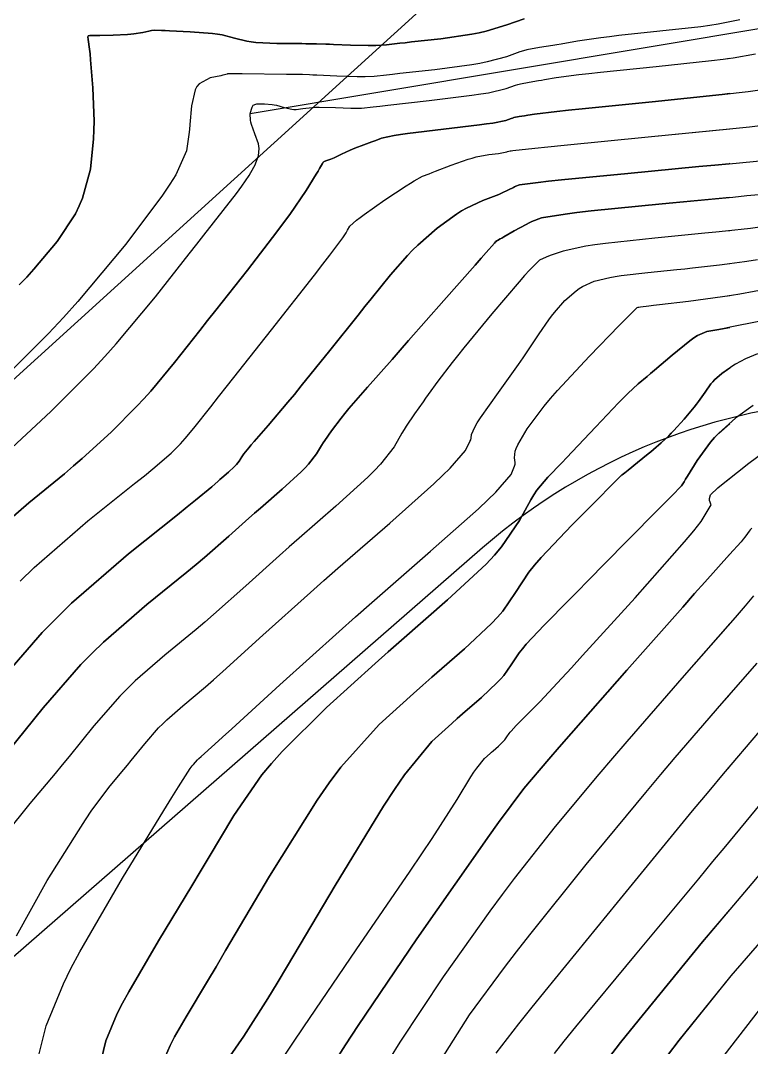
# Model space of a CAD drawing. Header units: metres. Extents: x 837475 to 838479, y 1189012 to 1191015.
# Drawn here: x 837827.8 to 837876.4, y 1189561.2 to 1189629.5 of the extents above; entities that cross this region are included whole.
import ezdxf

# ---------------------------------------------------------------- set-up
doc = ezdxf.new("R2010")
doc.units = ezdxf.units.M
doc.header["$LTSCALE"] = 0.3
for name, color, linetype in [('COTAS 10', 1, 'Continuous'), ('COTAS INT', 252, 'Continuous'), ('VIA1', 50, 'Continuous'), ('VIA2', 121, 'Continuous')]:
    doc.layers.add(name, color=color, linetype=linetype)

msp = doc.modelspace()

# ---------------------------------------------------------------- linework, layer by layer
at = {"layer": 'COTAS 10'}
for points in [[(837827.701, 1189611.924), (837828.2, 1189612.453), (837828.678, 1189612.977), (837830.233, 1189614.821), (837831.434, 1189616.656), (837831.689, 1189617.174), (837831.911, 1189617.697), (837832.431, 1189619.622), (837832.64, 1189621.638), (837832.665, 1189622.219), (837832.676, 1189622.809), (837832.596, 1189625.022), (837832.445, 1189626.898), (837832.411, 1189627.277), (837832.379, 1189627.595), (837832.292, 1189628.233), (837832.268, 1189628.422), (837832.276, 1189628.456), (837832.291, 1189628.483), (837832.398, 1189628.515), (837832.727, 1189628.506), (837832.882, 1189628.507), (837833.064, 1189628.51), (837833.952, 1189628.533), (837834.9, 1189628.58), (837835.121, 1189628.599), (837835.324, 1189628.619), (837835.906, 1189628.713), (837836.311, 1189628.8), (837836.402, 1189628.817), (837836.485, 1189628.83), (837836.707, 1189628.853), (837837.168, 1189628.838), (837837.401, 1189628.829), (837837.68, 1189628.816), (837839.067, 1189628.751), (837840.544, 1189628.637), (837840.879, 1189628.593), (837841.183, 1189628.545), (837842.014, 1189628.326), (837842.825, 1189628.12), (837843.116, 1189628.079), (837843.435, 1189628.045), (837844.828, 1189627.983), (837846.192, 1189627.968), (837846.493, 1189627.964), (837846.761, 1189627.961), (837847.452, 1189627.95), (837848.089, 1189627.932), (837848.324, 1189627.923), (837848.583, 1189627.914), (837849.727, 1189627.867), (837850.887, 1189627.835), (837851.156, 1189627.834), (837851.403, 1189627.838), (837852.105, 1189627.881), (837852.998, 1189627.985), (837853.364, 1189628.027), (837853.781, 1189628.074), (837855.718, 1189628.292), (837857.775, 1189628.588), (837858.269, 1189628.685), (837858.729, 1189628.788), (837860.114, 1189629.213), (837861.261, 1189629.618)], [(837861.261, 1189629.618), (837860.114, 1189629.213), (837858.729, 1189628.788), (837858.269, 1189628.685), (837857.775, 1189628.588), (837855.718, 1189628.292), (837853.781, 1189628.074), (837853.364, 1189628.027), (837852.998, 1189627.985), (837852.105, 1189627.881), (837851.403, 1189627.838), (837851.156, 1189627.834), (837850.887, 1189627.835), (837849.727, 1189627.867), (837848.583, 1189627.914), (837848.324, 1189627.923), (837848.089, 1189627.932), (837847.452, 1189627.95), (837846.761, 1189627.961), (837846.493, 1189627.964), (837846.192, 1189627.968), (837844.828, 1189627.983), (837843.435, 1189628.045), (837843.116, 1189628.079), (837842.825, 1189628.12), (837842.014, 1189628.326), (837841.183, 1189628.545), (837840.879, 1189628.593), (837840.544, 1189628.637), (837839.067, 1189628.751), (837837.68, 1189628.816), (837837.401, 1189628.829), (837837.168, 1189628.838), (837836.707, 1189628.853), (837836.485, 1189628.83), (837836.402, 1189628.817), (837836.311, 1189628.8), (837835.906, 1189628.713), (837835.324, 1189628.619), (837835.121, 1189628.599), (837834.9, 1189628.58), (837833.952, 1189628.533), (837833.064, 1189628.51), (837832.882, 1189628.507), (837832.727, 1189628.506), (837832.398, 1189628.515), (837832.291, 1189628.483), (837832.276, 1189628.456), (837832.268, 1189628.422), (837832.292, 1189628.233), (837832.379, 1189627.595), (837832.411, 1189627.277), (837832.445, 1189626.898), (837832.596, 1189625.022), (837832.676, 1189622.809), (837832.665, 1189622.219), (837832.64, 1189621.638), (837832.431, 1189619.622), (837831.911, 1189617.697), (837831.689, 1189617.174), (837831.434, 1189616.656), (837830.233, 1189614.821), (837828.678, 1189612.977), (837828.2, 1189612.453), (837827.701, 1189611.924)], [(837825.93, 1189585.033), (837829.223, 1189588.816), (837830.191, 1189589.806), (837831.183, 1189590.773), (837834.967, 1189594.06), (837838.215, 1189596.647), (837838.869, 1189597.172), (837839.417, 1189597.614), (837840.509, 1189598.518), (837840.92, 1189598.889), (837841.038, 1189598.994), (837841.158, 1189599.1), (837841.608, 1189599.491), (837841.998, 1189599.845), (837842.08, 1189599.927), (837842.152, 1189600.002), (837842.317, 1189600.216), (837842.421, 1189600.392), (837842.453, 1189600.444), (837842.487, 1189600.496), (837842.621, 1189600.694), (837842.959, 1189601.11), (837843.12, 1189601.3), (837843.311, 1189601.522), (837844.249, 1189602.594), (837845.564, 1189604.136), (837845.993, 1189604.655), (837846.451, 1189605.213), (837848.341, 1189607.559), (837850.222, 1189609.917), (837850.674, 1189610.483), (837851.097, 1189611.01), (837852.375, 1189612.599), (837853.513, 1189613.889), (837853.846, 1189614.228), (837854.187, 1189614.559), (837855.488, 1189615.691), (837856.775, 1189616.632), (837857.108, 1189616.842), (837857.43, 1189617.031), (837858.511, 1189617.535), (837859.392, 1189617.864), (837859.589, 1189617.943), (837859.765, 1189618.017), (837860.232, 1189618.243), (837860.544, 1189618.411), (837860.623, 1189618.45), (837860.698, 1189618.485), (837860.943, 1189618.581), (837862.184, 1189618.742), (837862.888, 1189618.817), (837863.749, 1189618.905), (837868.157, 1189619.337), (837872.877, 1189619.79), (837873.933, 1189619.892), (837874.881, 1189619.983), (837877.401, 1189620.229)], [(837874.92346, 1189619.98714), (837874.881, 1189619.983), (837873.933, 1189619.892), (837872.877, 1189619.79), (837868.157, 1189619.337), (837863.749, 1189618.905), (837862.888, 1189618.817), (837862.184, 1189618.742), (837860.943, 1189618.581), (837860.698, 1189618.485), (837860.623, 1189618.45), (837860.544, 1189618.411), (837860.232, 1189618.243), (837859.765, 1189618.017), (837859.589, 1189617.943), (837859.392, 1189617.864), (837858.511, 1189617.535), (837857.43, 1189617.031), (837857.108, 1189616.842), (837856.775, 1189616.632), (837855.488, 1189615.691), (837854.187, 1189614.559), (837853.846, 1189614.228), (837853.513, 1189613.889), (837852.375, 1189612.599), (837851.097, 1189611.01), (837850.674, 1189610.483), (837850.222, 1189609.917), (837848.341, 1189607.559), (837846.451, 1189605.213), (837845.993, 1189604.655), (837845.564, 1189604.136), (837844.249, 1189602.594), (837843.311, 1189601.522), (837843.12, 1189601.3), (837842.959, 1189601.11), (837842.621, 1189600.694), (837842.487, 1189600.496), (837842.453, 1189600.444), (837842.421, 1189600.392), (837842.317, 1189600.216), (837842.152, 1189600.002), (837842.08, 1189599.927), (837841.998, 1189599.845), (837841.608, 1189599.491), (837841.158, 1189599.1), (837841.038, 1189598.994), (837840.92, 1189598.889), (837840.509, 1189598.518), (837839.417, 1189597.614), (837838.869, 1189597.172), (837838.215, 1189596.647), (837834.967, 1189594.06), (837831.183, 1189590.773), (837830.191, 1189589.806), (837829.223, 1189588.816), (837825.93, 1189585.033)], [(837876.857, 1189609.507), (837874.948, 1189609.112), (837874.546, 1189609.032), (837874.198, 1189608.965), (837873.398, 1189608.829), (837872.774, 1189608.557), (837872.538, 1189608.404), (837872.275, 1189608.219), (837871.094, 1189607.269), (837869.919, 1189606.263), (837869.66, 1189606.042), (837869.428, 1189605.846), (837868.83, 1189605.346), (837868.148, 1189604.704), (837867.865, 1189604.419), (837867.54, 1189604.086), (837866.025, 1189602.495), (837864.45, 1189600.83), (837864.089, 1189600.451), (837863.759, 1189600.106), (837862.835, 1189599.158), (837862.113, 1189598.278), (837861.911, 1189597.977), (837861.707, 1189597.651), (837860.962, 1189596.268), (837859.767, 1189594.518), (837859.281, 1189593.961), (837858.727, 1189593.372), (837856.162, 1189590.986), (837853.099, 1189588.313), (837852.231, 1189587.544), (837851.355, 1189586.763), (837848.117, 1189583.838), (837845.167, 1189580.91), (837844.473, 1189580.126), (837843.831, 1189579.355), (837841.955, 1189576.667), (837840.258, 1189573.802), (837839.73, 1189572.919), (837839.176, 1189571.997), (837836.964, 1189568.342), (837834.98, 1189564.941), (837834.57, 1189564.179), (837834.22, 1189563.496), (837833.461, 1189561.675), (837833.138, 1189560.395)], [(837833.138, 1189560.395), (837833.461, 1189561.675), (837834.22, 1189563.496), (837834.57, 1189564.179), (837834.98, 1189564.941), (837836.964, 1189568.342), (837839.176, 1189571.997), (837839.73, 1189572.919), (837840.258, 1189573.802), (837841.955, 1189576.667), (837843.831, 1189579.355), (837844.473, 1189580.126), (837845.167, 1189580.91), (837848.117, 1189583.838), (837851.355, 1189586.763), (837852.231, 1189587.544), (837853.099, 1189588.313), (837856.162, 1189590.986), (837858.727, 1189593.372), (837859.281, 1189593.961), (837859.767, 1189594.518), (837860.962, 1189596.268), (837861.707, 1189597.651), (837861.911, 1189597.977), (837862.113, 1189598.278), (837862.835, 1189599.158), (837863.759, 1189600.106), (837864.089, 1189600.451), (837864.45, 1189600.83), (837866.025, 1189602.495), (837867.54, 1189604.086), (837867.865, 1189604.419), (837868.148, 1189604.704), (837868.83, 1189605.346), (837869.428, 1189605.846), (837869.66, 1189606.042), (837869.919, 1189606.263), (837871.094, 1189607.269), (837872.275, 1189608.219), (837872.538, 1189608.404), (837872.774, 1189608.557), (837873.398, 1189608.829), (837874.198, 1189608.965), (837874.546, 1189609.032), (837874.92346, 1189609.10712)], [(837876.496, 1189591.263), (837875.944, 1189590.602), (837875.277, 1189589.818), (837871.905, 1189585.957), (837868.079, 1189581.582), (837867.126, 1189580.473), (837866.218, 1189579.409), (837863.32, 1189575.937), (837860.597, 1189572.467), (837859.8, 1189571.405), (837858.985, 1189570.299), (837855.882, 1189565.937), (837852.991, 1189561.593), (837852.309, 1189560.499)], [(837874.92346, 1189589.41319), (837871.905, 1189585.957), (837868.079, 1189581.582), (837867.126, 1189580.473), (837866.218, 1189579.409), (837863.32, 1189575.937), (837860.597, 1189572.467), (837859.8, 1189571.405), (837858.985, 1189570.299), (837855.882, 1189565.937), (837852.991, 1189561.593), (837852.309, 1189560.499)], [(837878.796, 1189570.369), (837875, 1189566), (837871.573, 1189561.732), (837870.797, 1189560.703)], [(837870.797, 1189560.703), (837871.573, 1189561.732), (837874.92346, 1189565.90467)]]:
    msp.add_lwpolyline(points, dxfattribs=at)
at = {"layer": 'COTAS INT'}
for points in [[(837875.596, 1189629.553), (837874.147, 1189629.256), (837873.603, 1189629.173), (837872.996, 1189629.09), (837870.285, 1189628.784), (837867.55, 1189628.496), (837866.928, 1189628.423), (837866.364, 1189628.353), (837864.813, 1189628.127), (837863.714, 1189627.938), (837863.434, 1189627.891), (837863.164, 1189627.847), (837862.279, 1189627.71), (837861.447, 1189627.543), (837861.211, 1189627.48), (837860.972, 1189627.41), (837860.088, 1189627.097), (837858.81, 1189626.746), (837858.323, 1189626.652), (837857.778, 1189626.559), (837855.328, 1189626.234), (837852.988, 1189625.971), (837852.512, 1189625.918), (837852.111, 1189625.872), (837851.282, 1189625.777), (837850.695, 1189625.757), (837850.446, 1189625.759), (837850.159, 1189625.764), (837848.811, 1189625.811), (837847.492, 1189625.867), (837847.223, 1189625.878), (837846.995, 1189625.887), (837846.523, 1189625.904), (837846.011, 1189625.91), (837845.758, 1189625.913), (837845.457, 1189625.917), (837842.514, 1189625.948), (837842.233, 1189625.951), (837842.003, 1189625.954), (837841.614, 1189625.959), (837841.573, 1189625.956), (837841.563, 1189625.954), (837841.554, 1189625.951), (837841.53, 1189625.935), (837841.342, 1189625.886), (837841.23, 1189625.861), (837841.093, 1189625.832), (837840.381, 1189625.689), (837839.655, 1189625.298), (837839.509, 1189625.112), (837839.387, 1189624.893), (837839.144, 1189623.822), (837839.042, 1189622.58), (837839.008, 1189622.253), (837838.973, 1189621.933), (837838.826, 1189620.838), (837838.109, 1189619.25), (837837.714, 1189618.618), (837837.234, 1189617.904), (837834.792, 1189614.633), (837831.592, 1189610.818), (837830.633, 1189609.761), (837829.644, 1189608.703), (837825.81, 1189604.882)], [(837874.92346, 1189629.41515), (837874.147, 1189629.256), (837873.603, 1189629.173), (837872.996, 1189629.09), (837870.285, 1189628.784), (837867.55, 1189628.496), (837866.928, 1189628.423), (837866.364, 1189628.353), (837864.813, 1189628.127), (837863.714, 1189627.938), (837863.434, 1189627.891), (837863.164, 1189627.847), (837862.279, 1189627.71), (837861.447, 1189627.543), (837861.211, 1189627.48), (837860.972, 1189627.41), (837860.088, 1189627.097), (837858.81, 1189626.746), (837858.323, 1189626.652), (837857.778, 1189626.559), (837855.328, 1189626.234), (837852.988, 1189625.971), (837852.512, 1189625.918), (837852.111, 1189625.872), (837851.282, 1189625.777), (837850.695, 1189625.757), (837850.446, 1189625.759), (837850.159, 1189625.764), (837848.811, 1189625.811), (837847.492, 1189625.867), (837847.223, 1189625.878), (837846.995, 1189625.887), (837846.523, 1189625.904), (837846.011, 1189625.91), (837845.758, 1189625.913), (837845.457, 1189625.917), (837842.514, 1189625.948), (837842.233, 1189625.951), (837842.003, 1189625.954), (837841.614, 1189625.959), (837841.573, 1189625.956), (837841.563, 1189625.954), (837841.554, 1189625.951), (837841.53, 1189625.935), (837841.342, 1189625.886), (837841.23, 1189625.861), (837841.093, 1189625.832), (837840.381, 1189625.689), (837839.655, 1189625.298), (837839.509, 1189625.112), (837839.387, 1189624.893), (837839.144, 1189623.822), (837839.042, 1189622.58), (837839.008, 1189622.253), (837838.973, 1189621.933), (837838.826, 1189620.838), (837838.109, 1189619.25), (837837.714, 1189618.618), (837837.234, 1189617.904), (837834.792, 1189614.633), (837831.592, 1189610.818), (837830.633, 1189609.761), (837829.644, 1189608.703), (837825.81, 1189604.882)], [(837827.214, 1189601.091), (837829.807, 1189603.507), (837832.637, 1189606.348), (837833.396, 1189607.169), (837834.144, 1189608.004), (837836.755, 1189611.142), (837838.993, 1189613.987), (837839.505, 1189614.638), (837839.971, 1189615.229), (837841.265, 1189616.871), (837842.132, 1189617.993), (837842.328, 1189618.257), (837842.506, 1189618.501), (837842.989, 1189619.211), (837843.303, 1189619.762), (837843.374, 1189619.905), (837843.438, 1189620.044), (837843.609, 1189620.511), (837843.649, 1189621.002), (837843.629, 1189621.155), (837843.597, 1189621.316), (837843.369, 1189621.962), (837843.131, 1189622.592), (837843.092, 1189622.743), (837843.065, 1189622.884), (837843.061, 1189623.309), (837843.135, 1189623.615), (837843.156, 1189623.681), (837843.178, 1189623.739), (837843.26, 1189623.881), (837843.426, 1189623.948), (837843.5, 1189623.959), (837843.587, 1189623.967), (837844.005, 1189623.969), (837844.509, 1189623.92), (837844.65, 1189623.896), (837844.793, 1189623.867), (837845.315, 1189623.726), (837845.827, 1189623.609), (837845.963, 1189623.597), (837846.097, 1189623.593), (837846.561, 1189623.648), (837847.164, 1189623.726), (837847.386, 1189623.737), (837847.631, 1189623.742), (837848.714, 1189623.721), (837849.734, 1189623.681), (837849.94, 1189623.675), (837850.112, 1189623.671), (837850.458, 1189623.673), (837851.224, 1189623.76), (837851.661, 1189623.809), (837852.195, 1189623.869), (837854.939, 1189624.176), (837857.781, 1189624.53), (837858.377, 1189624.62), (837858.891, 1189624.705), (837860.062, 1189624.982), (837860.682, 1189625.201), (837860.85, 1189625.25), (837861.016, 1189625.294), (837861.6, 1189625.412), (837862.221, 1189625.508), (837862.41, 1189625.539), (837862.607, 1189625.572), (837863.379, 1189625.705), (837864.897, 1189625.906), (837865.564, 1189625.982), (837866.339, 1189626.066), (837870.027, 1189626.444), (837873.709, 1189626.837), (837874.481, 1189626.931), (837875.144, 1189627.019), (837876.642, 1189627.284)], [(837827.214, 1189601.091), (837829.807, 1189603.507), (837832.637, 1189606.348), (837833.396, 1189607.169), (837834.144, 1189608.004), (837836.755, 1189611.142), (837838.993, 1189613.987), (837839.505, 1189614.638), (837839.971, 1189615.229), (837841.265, 1189616.871), (837842.132, 1189617.993), (837842.328, 1189618.257), (837842.506, 1189618.501), (837842.989, 1189619.211), (837843.303, 1189619.762), (837843.374, 1189619.905), (837843.438, 1189620.044), (837843.609, 1189620.511), (837843.649, 1189621.002), (837843.629, 1189621.155), (837843.597, 1189621.316), (837843.369, 1189621.962), (837843.131, 1189622.592), (837843.092, 1189622.743), (837843.065, 1189622.884), (837843.061, 1189623.309), (837843.135, 1189623.615), (837843.156, 1189623.681), (837843.178, 1189623.739), (837843.26, 1189623.881), (837843.426, 1189623.948), (837843.5, 1189623.959), (837843.587, 1189623.967), (837844.005, 1189623.969), (837844.509, 1189623.92), (837844.65, 1189623.896), (837844.793, 1189623.867), (837845.315, 1189623.726), (837845.827, 1189623.609), (837845.963, 1189623.597), (837846.097, 1189623.593), (837846.561, 1189623.648), (837847.164, 1189623.726), (837847.386, 1189623.737), (837847.631, 1189623.742), (837848.714, 1189623.721), (837849.734, 1189623.681), (837849.94, 1189623.675), (837850.112, 1189623.671), (837850.458, 1189623.673), (837851.224, 1189623.76), (837851.661, 1189623.809), (837852.195, 1189623.869), (837854.939, 1189624.176), (837857.781, 1189624.53), (837858.377, 1189624.62), (837858.891, 1189624.705), (837860.062, 1189624.982), (837860.682, 1189625.201), (837860.85, 1189625.25), (837861.016, 1189625.294), (837861.6, 1189625.412), (837862.221, 1189625.508), (837862.41, 1189625.539), (837862.607, 1189625.572), (837863.379, 1189625.705), (837864.897, 1189625.906), (837865.564, 1189625.982), (837866.339, 1189626.066), (837870.027, 1189626.444), (837873.709, 1189626.837), (837874.481, 1189626.931), (837874.92346, 1189626.98973)], [(837825.912, 1189595.342), (837828.332, 1189597.444), (837830.706, 1189599.381), (837831.311, 1189599.894), (837831.893, 1189600.397), (837833.804, 1189602.132), (837835.524, 1189603.859), (837835.986, 1189604.358), (837836.44, 1189604.865), (837838.028, 1189606.772), (837839.709, 1189608.909), (837840.223, 1189609.562), (837840.758, 1189610.24), (837842.866, 1189612.911), (837844.83, 1189615.453), (837845.275, 1189616.051), (837845.678, 1189616.603), (837846.773, 1189618.212), (837847.434, 1189619.284), (837847.562, 1189619.496), (837847.667, 1189619.672), (837847.848, 1189620.003), (837847.909, 1189620.088), (837847.938, 1189620.109), (837847.972, 1189620.129), (837848.139, 1189620.191), (837848.413, 1189620.289), (837848.515, 1189620.332), (837848.627, 1189620.382), (837849.126, 1189620.619), (837849.699, 1189620.887), (837849.858, 1189620.956), (837850.018, 1189621.023), (837850.599, 1189621.247), (837851.136, 1189621.442), (837851.268, 1189621.491), (837851.393, 1189621.537), (837851.785, 1189621.687), (837852.626, 1189621.858), (837853.034, 1189621.918), (837853.518, 1189621.984), (837855.899, 1189622.27), (837858.283, 1189622.557), (837858.769, 1189622.625), (837859.18, 1189622.687), (837860.035, 1189622.866), (837860.392, 1189622.993), (837860.489, 1189623.021), (837860.584, 1189623.046), (837860.921, 1189623.114), (837861.278, 1189623.169), (837861.387, 1189623.187), (837861.5, 1189623.206), (837861.944, 1189623.282), (837863.431, 1189623.459), (837864.201, 1189623.541), (837865.127, 1189623.637), (837869.768, 1189624.103), (837874.423, 1189624.584), (837875.359, 1189624.688), (837876.141, 1189624.781), (837877.688, 1189625.015)], [(837874.92346, 1189624.63961), (837874.423, 1189624.584), (837869.768, 1189624.103), (837865.127, 1189623.637), (837864.201, 1189623.541), (837863.431, 1189623.459), (837861.944, 1189623.282), (837861.5, 1189623.206), (837861.387, 1189623.187), (837861.278, 1189623.169), (837860.921, 1189623.114), (837860.584, 1189623.046), (837860.489, 1189623.021), (837860.392, 1189622.993), (837860.035, 1189622.866), (837859.18, 1189622.687), (837858.769, 1189622.625), (837858.283, 1189622.557), (837855.899, 1189622.27), (837853.518, 1189621.984), (837853.034, 1189621.918), (837852.626, 1189621.858), (837851.785, 1189621.687), (837851.393, 1189621.537), (837851.268, 1189621.491), (837851.136, 1189621.442), (837850.599, 1189621.247), (837850.018, 1189621.023), (837849.858, 1189620.956), (837849.699, 1189620.887), (837849.126, 1189620.619), (837848.627, 1189620.382), (837848.515, 1189620.332), (837848.413, 1189620.289), (837848.139, 1189620.191), (837847.972, 1189620.129), (837847.938, 1189620.109), (837847.909, 1189620.088), (837847.848, 1189620.003), (837847.667, 1189619.672), (837847.562, 1189619.496), (837847.434, 1189619.284), (837846.773, 1189618.212), (837845.678, 1189616.603), (837845.275, 1189616.051), (837844.83, 1189615.453), (837842.866, 1189612.911), (837840.758, 1189610.24), (837840.223, 1189609.562), (837839.709, 1189608.909), (837838.028, 1189606.772), (837836.44, 1189604.865), (837835.986, 1189604.358), (837835.524, 1189603.859), (837833.804, 1189602.132), (837831.893, 1189600.397), (837831.311, 1189599.894), (837830.706, 1189599.381), (837828.332, 1189597.444), (837825.912, 1189595.342)], [(837827.767, 1189592.236), (837828.701, 1189593.145), (837832.263, 1189596.239), (837835.371, 1189598.724), (837836.017, 1189599.249), (837836.572, 1189599.703), (837837.802, 1189600.756), (837838.412, 1189601.369), (837838.576, 1189601.546), (837838.737, 1189601.726), (837839.3, 1189602.403), (837840.426, 1189603.831), (837840.942, 1189604.485), (837841.546, 1189605.251), (837844.467, 1189608.951), (837847.323, 1189612.583), (837847.888, 1189613.307), (837848.353, 1189613.909), (837849.217, 1189615.063), (837849.423, 1189615.396), (837849.475, 1189615.481), (837849.524, 1189615.561), (837849.682, 1189615.824), (837850.125, 1189616.238), (837850.354, 1189616.415), (837850.629, 1189616.618), (837852.008, 1189617.576), (837853.412, 1189618.507), (837853.703, 1189618.693), (837853.953, 1189618.848), (837854.501, 1189619.149), (837854.959, 1189619.321), (837855.152, 1189619.394), (837855.372, 1189619.479), (837856.406, 1189619.88), (837857.535, 1189620.279), (837857.815, 1189620.362), (837858.081, 1189620.434), (837858.925, 1189620.595), (837859.55, 1189620.67), (837859.677, 1189620.688), (837859.785, 1189620.704), (837860.009, 1189620.751), (837860.103, 1189620.784), (837860.153, 1189620.798), (837860.241, 1189620.816), (837860.335, 1189620.83), (837860.363, 1189620.835), (837860.393, 1189620.84), (837860.509, 1189620.86), (837861.965, 1189621.012), (837862.838, 1189621.1), (837863.916, 1189621.207), (837869.509, 1189621.763), (837875.137, 1189622.33), (837876.237, 1189622.446), (837877.137, 1189622.544)], [(837827.767, 1189592.236), (837828.701, 1189593.145), (837832.263, 1189596.239), (837835.371, 1189598.724), (837836.017, 1189599.249), (837836.572, 1189599.703), (837837.802, 1189600.756), (837838.412, 1189601.369), (837838.576, 1189601.546), (837838.737, 1189601.726), (837839.3, 1189602.403), (837840.426, 1189603.831), (837840.942, 1189604.485), (837841.546, 1189605.251), (837844.467, 1189608.951), (837847.323, 1189612.583), (837847.888, 1189613.307), (837848.353, 1189613.909), (837849.217, 1189615.063), (837849.423, 1189615.396), (837849.475, 1189615.481), (837849.524, 1189615.561), (837849.682, 1189615.824), (837850.125, 1189616.238), (837850.354, 1189616.415), (837850.629, 1189616.618), (837852.008, 1189617.576), (837853.412, 1189618.507), (837853.703, 1189618.693), (837853.953, 1189618.848), (837854.501, 1189619.149), (837854.959, 1189619.321), (837855.152, 1189619.394), (837855.372, 1189619.479), (837856.406, 1189619.88), (837857.535, 1189620.279), (837857.815, 1189620.362), (837858.081, 1189620.434), (837858.925, 1189620.595), (837859.55, 1189620.67), (837859.677, 1189620.688), (837859.785, 1189620.704), (837860.009, 1189620.751), (837860.103, 1189620.784), (837860.153, 1189620.798), (837860.241, 1189620.816), (837860.335, 1189620.83), (837860.363, 1189620.835), (837860.393, 1189620.84), (837860.509, 1189620.86), (837861.965, 1189621.012), (837862.838, 1189621.1), (837863.916, 1189621.207), (837869.509, 1189621.763), (837874.92346, 1189622.30849)], [(837826.895, 1189580.85), (837829.3, 1189583.828), (837831.805, 1189586.704), (837832.541, 1189587.458), (837833.295, 1189588.193), (837836.172, 1189590.692), (837838.834, 1189592.835), (837839.453, 1189593.344), (837840.02, 1189593.818), (837841.639, 1189595.226), (837842.963, 1189596.419), (837843.344, 1189596.757), (837843.731, 1189597.099), (837845.18, 1189598.361), (837846.437, 1189599.5), (837846.703, 1189599.764), (837846.933, 1189600.006), (837847.467, 1189600.697), (837847.8, 1189601.265), (837847.904, 1189601.43), (837848.013, 1189601.598), (837848.446, 1189602.236), (837849.096, 1189603.081), (837849.341, 1189603.38), (837849.615, 1189603.707), (837850.84, 1189605.123), (837852.478, 1189606.98), (837853.012, 1189607.585), (837853.581, 1189608.23), (837855.927, 1189610.886), (837858.01, 1189613.245), (837858.414, 1189613.702), (837858.742, 1189614.074), (837859.301, 1189614.712), (837859.361, 1189614.784), (837859.374, 1189614.8), (837859.421, 1189614.847), (837859.447, 1189614.865), (837859.459, 1189614.873), (837859.481, 1189614.883), (837859.663, 1189614.985), (837859.771, 1189615.046), (837859.904, 1189615.122), (837860.592, 1189615.518), (837861.387, 1189615.949), (837861.588, 1189616.047), (837861.78, 1189616.136), (837862.404, 1189616.382), (837863.981, 1189616.638), (837864.774, 1189616.734), (837865.722, 1189616.841), (837870.433, 1189617.318), (837875.131, 1189617.769), (837876.07, 1189617.861), (837876.852, 1189617.937)], [(837874.92346, 1189617.74908), (837870.433, 1189617.318), (837865.722, 1189616.841), (837864.774, 1189616.734), (837863.981, 1189616.638), (837862.404, 1189616.382), (837861.78, 1189616.136), (837861.588, 1189616.047), (837861.387, 1189615.949), (837860.592, 1189615.518), (837859.904, 1189615.122), (837859.771, 1189615.046), (837859.663, 1189614.985), (837859.481, 1189614.883), (837859.459, 1189614.873), (837859.447, 1189614.865), (837859.421, 1189614.847), (837859.374, 1189614.8), (837859.361, 1189614.784), (837859.301, 1189614.712), (837858.742, 1189614.074), (837858.414, 1189613.702), (837858.01, 1189613.245), (837855.927, 1189610.886), (837853.581, 1189608.23), (837853.012, 1189607.585), (837852.478, 1189606.98), (837850.84, 1189605.123), (837849.615, 1189603.707), (837849.341, 1189603.38), (837849.096, 1189603.081), (837848.446, 1189602.236), (837848.013, 1189601.598), (837847.904, 1189601.43), (837847.8, 1189601.265), (837847.467, 1189600.697), (837846.933, 1189600.006), (837846.703, 1189599.764), (837846.437, 1189599.5), (837845.18, 1189598.361), (837843.731, 1189597.099), (837843.344, 1189596.757), (837842.963, 1189596.419), (837841.639, 1189595.226), (837840.02, 1189593.818), (837839.453, 1189593.344), (837838.834, 1189592.835), (837836.172, 1189590.692), (837833.295, 1189588.193), (837832.541, 1189587.458), (837831.805, 1189586.704), (837829.3, 1189583.828), (837826.895, 1189580.85)], [(837877.379, 1189615.822), (837876.309, 1189615.678), (837874.651, 1189615.497), (837874.002, 1189615.431), (837873.272, 1189615.358), (837869.953, 1189615.035), (837866.674, 1189614.68), (837865.97, 1189614.586), (837865.354, 1189614.495), (837863.865, 1189614.182), (837863.068, 1189613.905), (837862.888, 1189613.836), (837862.726, 1189613.771), (837862.29, 1189613.564), (837861.609, 1189612.906), (837861.293, 1189612.557), (837860.922, 1189612.135), (837859.121, 1189610.007), (837857.253, 1189607.736), (837856.84, 1189607.225), (837856.472, 1189606.764), (837855.52, 1189605.522), (837854.882, 1189604.635), (837854.713, 1189604.399), (837854.547, 1189604.166), (837853.973, 1189603.356), (837853.428, 1189602.544), (837853.281, 1189602.31), (837853.134, 1189602.072), (837852.616, 1189601.177), (837851.714, 1189600.011), (837851.325, 1189599.602), (837850.876, 1189599.155), (837848.753, 1189597.23), (837846.305, 1189595.098), (837845.651, 1189594.521), (837845.007, 1189593.949), (837842.77, 1189591.933), (837840.623, 1189590.022), (837840.037, 1189589.517), (837839.454, 1189589.023), (837837.378, 1189587.325), (837835.407, 1189585.612), (837834.89, 1189585.109), (837834.386, 1189584.593), (837832.67, 1189582.622), (837831.023, 1189580.582), (837830.561, 1189580.022), (837830.098, 1189579.464), (837828.406, 1189577.467), (837826.778, 1189575.451)], [(837874.92346, 1189615.52674), (837874.651, 1189615.497), (837874.002, 1189615.431), (837873.272, 1189615.358), (837869.953, 1189615.035), (837866.674, 1189614.68), (837865.97, 1189614.586), (837865.354, 1189614.495), (837863.865, 1189614.182), (837863.068, 1189613.905), (837862.888, 1189613.836), (837862.726, 1189613.771), (837862.29, 1189613.564), (837861.609, 1189612.906), (837861.293, 1189612.557), (837860.922, 1189612.135), (837859.121, 1189610.007), (837857.253, 1189607.736), (837856.84, 1189607.225), (837856.472, 1189606.764), (837855.52, 1189605.522), (837854.882, 1189604.635), (837854.713, 1189604.399), (837854.547, 1189604.166), (837853.973, 1189603.356), (837853.428, 1189602.544), (837853.281, 1189602.31), (837853.134, 1189602.072), (837852.616, 1189601.177), (837851.714, 1189600.011), (837851.325, 1189599.602), (837850.876, 1189599.155), (837848.753, 1189597.23), (837846.305, 1189595.098), (837845.651, 1189594.521), (837845.007, 1189593.949), (837842.77, 1189591.933), (837840.623, 1189590.022), (837840.037, 1189589.517), (837839.454, 1189589.023), (837837.378, 1189587.325), (837835.407, 1189585.612), (837834.89, 1189585.109), (837834.386, 1189584.593), (837832.67, 1189582.622), (837831.023, 1189580.582), (837830.561, 1189580.022), (837830.098, 1189579.464), (837828.406, 1189577.467), (837826.778, 1189575.451)], [(837827.518, 1189568.667), (837829.564, 1189572.337), (837831.631, 1189575.65), (837832.105, 1189576.374), (837832.536, 1189577.015), (837833.737, 1189578.632), (837834.651, 1189579.711), (837834.901, 1189580.012), (837835.15, 1189580.315), (837836.04, 1189581.417), (837836.967, 1189582.481), (837837.239, 1189582.76), (837837.519, 1189583.032), (837838.583, 1189583.957), (837840.074, 1189585.211), (837840.621, 1189585.69), (837841.227, 1189586.226), (837843.901, 1189588.64), (837847.051, 1189591.48), (837847.957, 1189592.284), (837848.878, 1189593.097), (837852.325, 1189596.099), (837855.253, 1189598.697), (837855.845, 1189599.254), (837856.344, 1189599.741), (837857.356, 1189600.916), (837857.658, 1189601.516), (837857.708, 1189601.64), (837857.744, 1189601.746), (837857.751, 1189601.979), (837857.974, 1189602.479), (837858.146, 1189602.753), (837858.365, 1189603.086), (837859.552, 1189604.781), (837860.879, 1189606.644), (837861.186, 1189607.084), (837861.466, 1189607.491), (837862.259, 1189608.685), (837862.9, 1189609.618), (837863.085, 1189609.86), (837863.272, 1189610.096), (837863.973, 1189610.887), (837864.709, 1189611.539), (837864.919, 1189611.686), (837865.13, 1189611.818), (837865.914, 1189612.175), (837866.946, 1189612.422), (837867.313, 1189612.486), (837867.717, 1189612.547), (837869.472, 1189612.752), (837871.414, 1189612.946), (837871.935, 1189613.001), (837872.449, 1189613.057), (837874.247, 1189613.264), (837875.915, 1189613.488), (837876.346, 1189613.554), (837876.765, 1189613.623)], [(837827.518, 1189568.667), (837829.564, 1189572.337), (837831.631, 1189575.65), (837832.105, 1189576.374), (837832.536, 1189577.015), (837833.737, 1189578.632), (837834.651, 1189579.711), (837834.901, 1189580.012), (837835.15, 1189580.315), (837836.04, 1189581.417), (837836.967, 1189582.481), (837837.239, 1189582.76), (837837.519, 1189583.032), (837838.583, 1189583.957), (837840.074, 1189585.211), (837840.621, 1189585.69), (837841.227, 1189586.226), (837843.901, 1189588.64), (837847.051, 1189591.48), (837847.957, 1189592.284), (837848.878, 1189593.097), (837852.325, 1189596.099), (837855.253, 1189598.697), (837855.845, 1189599.254), (837856.344, 1189599.741), (837857.356, 1189600.916), (837857.658, 1189601.516), (837857.708, 1189601.64), (837857.744, 1189601.746), (837857.751, 1189601.979), (837857.974, 1189602.479), (837858.146, 1189602.753), (837858.365, 1189603.086), (837859.552, 1189604.781), (837860.879, 1189606.644), (837861.186, 1189607.084), (837861.466, 1189607.491), (837862.259, 1189608.685), (837862.9, 1189609.618), (837863.085, 1189609.86), (837863.272, 1189610.096), (837863.973, 1189610.887), (837864.709, 1189611.539), (837864.919, 1189611.686), (837865.13, 1189611.818), (837865.914, 1189612.175), (837866.946, 1189612.422), (837867.313, 1189612.486), (837867.717, 1189612.547), (837869.472, 1189612.752), (837871.414, 1189612.946), (837871.935, 1189613.001), (837872.449, 1189613.057), (837874.247, 1189613.264), (837874.92346, 1189613.35484)], [(837828.98, 1189560.635), (837829.497, 1189562.69), (837830.633, 1189565.474), (837831.141, 1189566.485), (837831.732, 1189567.599), (837834.57, 1189572.487), (837837.319, 1189576.993), (837837.855, 1189577.867), (837838.294, 1189578.578), (837839.067, 1189579.796), (837839.203, 1189579.957), (837839.241, 1189580.002), (837839.278, 1189580.047), (837839.41, 1189580.211), (837839.548, 1189580.37), (837839.63, 1189580.452), (837839.789, 1189580.589), (837840.693, 1189581.399), (837841.205, 1189581.863), (837841.83, 1189582.43), (837845.031, 1189585.347), (837848.962, 1189588.895), (837850.047, 1189589.861), (837851.13, 1189590.82), (837855.031, 1189594.222), (837858.222, 1189597.045), (837858.858, 1189597.639), (837859.386, 1189598.152), (837860.4, 1189599.325), (837860.623, 1189599.887), (837860.654, 1189600.014), (837860.671, 1189600.129), (837860.617, 1189600.44), (837860.66, 1189600.874), (837860.737, 1189601.066), (837860.843, 1189601.289), (837861.462, 1189602.352), (837862.586, 1189603.865), (837863.01, 1189604.37), (837863.483, 1189604.914), (837865.6, 1189607.191), (837867.57, 1189609.223), (837867.949, 1189609.612), (837868.258, 1189609.926), (837868.774, 1189610.433), (837868.837, 1189610.448), (837868.86, 1189610.452), (837868.884, 1189610.456), (837868.991, 1189610.468), (837869.555, 1189610.534), (837869.867, 1189610.571), (837870.247, 1189610.616), (837872.185, 1189610.849), (837874.45, 1189611.153), (837875.037, 1189611.244), (837875.606, 1189611.337), (837877.513, 1189611.697)], [(837828.98, 1189560.635), (837829.497, 1189562.69), (837830.633, 1189565.474), (837831.141, 1189566.485), (837831.732, 1189567.599), (837834.57, 1189572.487), (837837.319, 1189576.993), (837837.855, 1189577.867), (837838.294, 1189578.578), (837839.067, 1189579.796), (837839.203, 1189579.957), (837839.241, 1189580.002), (837839.278, 1189580.047), (837839.41, 1189580.211), (837839.548, 1189580.37), (837839.63, 1189580.452), (837839.789, 1189580.589), (837840.693, 1189581.399), (837841.205, 1189581.863), (837841.83, 1189582.43), (837845.031, 1189585.347), (837848.962, 1189588.895), (837850.047, 1189589.861), (837851.13, 1189590.82), (837855.031, 1189594.222), (837858.222, 1189597.045), (837858.858, 1189597.639), (837859.386, 1189598.152), (837860.4, 1189599.325), (837860.623, 1189599.887), (837860.654, 1189600.014), (837860.671, 1189600.129), (837860.617, 1189600.44), (837860.66, 1189600.874), (837860.737, 1189601.066), (837860.843, 1189601.289), (837861.462, 1189602.352), (837862.586, 1189603.865), (837863.01, 1189604.37), (837863.483, 1189604.914), (837865.6, 1189607.191), (837867.57, 1189609.223), (837867.949, 1189609.612), (837868.258, 1189609.926), (837868.774, 1189610.433), (837868.837, 1189610.448), (837868.86, 1189610.452), (837868.884, 1189610.456), (837868.991, 1189610.468), (837869.555, 1189610.534), (837869.867, 1189610.571), (837870.247, 1189610.616), (837872.185, 1189610.849), (837874.45, 1189611.153), (837874.92346, 1189611.2264)], [(837876.764, 1189607.34), (837875.982, 1189607.012), (837875.312, 1189606.651), (837875.139, 1189606.548), (837874.971, 1189606.443), (837874.41, 1189606.051), (837873.917, 1189605.616), (837873.793, 1189605.484), (837873.674, 1189605.347), (837873.287, 1189604.809), (837872.86, 1189604.185), (837872.715, 1189603.994), (837872.558, 1189603.794), (837871.895, 1189603.002), (837871.212, 1189602.246), (837871.042, 1189602.067), (837870.881, 1189601.903), (837870.368, 1189601.421), (837869.849, 1189600.982), (837869.685, 1189600.844), (837869.511, 1189600.7), (837868.805, 1189600.121), (837868.183, 1189599.616), (837868.061, 1189599.518), (837867.961, 1189599.439), (837867.783, 1189599.305), (837867.738, 1189599.277), (837867.723, 1189599.265), (837867.706, 1189599.25), (837867.632, 1189599.179), (837867.092, 1189598.636), (837866.781, 1189598.323), (837866.4, 1189597.94), (837864.441, 1189595.97), (837862.395, 1189593.803), (837861.958, 1189593.295), (837861.579, 1189592.828), (837860.678, 1189591.476), (837859.836, 1189590.242), (837859.493, 1189589.849), (837859.102, 1189589.434), (837857.292, 1189587.75), (837855.132, 1189585.864), (837854.52, 1189585.322), (837853.901, 1189584.771), (837851.617, 1189582.708), (837849.085, 1189579.872), (837848.31, 1189578.834), (837847.503, 1189577.686), (837844.325, 1189572.626), (837841.417, 1189567.681), (837840.782, 1189566.604), (837840.22, 1189565.655), (837838.804, 1189563.286), (837838.022, 1189561.947), (837837.861, 1189561.646), (837837.723, 1189561.377), (837837.424, 1189560.66)], [(837837.424, 1189560.66), (837837.723, 1189561.377), (837837.861, 1189561.646), (837838.022, 1189561.947), (837838.804, 1189563.286), (837840.22, 1189565.655), (837840.782, 1189566.604), (837841.417, 1189567.681), (837844.325, 1189572.626), (837847.503, 1189577.686), (837848.31, 1189578.834), (837849.085, 1189579.872), (837851.617, 1189582.708), (837853.901, 1189584.771), (837854.52, 1189585.322), (837855.132, 1189585.864), (837857.292, 1189587.75), (837859.102, 1189589.434), (837859.493, 1189589.849), (837859.836, 1189590.242), (837860.678, 1189591.476), (837861.579, 1189592.828), (837861.958, 1189593.295), (837862.395, 1189593.803), (837864.441, 1189595.97), (837866.4, 1189597.94), (837866.781, 1189598.323), (837867.092, 1189598.636), (837867.632, 1189599.179), (837867.706, 1189599.25), (837867.723, 1189599.265), (837867.738, 1189599.277), (837867.783, 1189599.305), (837867.961, 1189599.439), (837868.061, 1189599.518), (837868.183, 1189599.616), (837868.805, 1189600.121), (837869.511, 1189600.7), (837869.685, 1189600.844), (837869.849, 1189600.982), (837870.368, 1189601.421), (837870.881, 1189601.903), (837871.042, 1189602.067), (837871.212, 1189602.246), (837871.895, 1189603.002), (837872.558, 1189603.794), (837872.715, 1189603.994), (837872.86, 1189604.185), (837873.287, 1189604.809), (837873.674, 1189605.347), (837873.793, 1189605.484), (837873.917, 1189605.616), (837874.41, 1189606.051), (837874.92346, 1189606.40978)], [(837876.489, 1189603.907), (837875.308, 1189603.065), (837874.192, 1189602.079), (837873.91, 1189601.78), (837873.64, 1189601.469), (837872.765, 1189600.252), (837872.119, 1189599.208), (837871.994, 1189599.007), (837871.892, 1189598.844), (837871.719, 1189598.571), (837871.7, 1189598.551), (837871.696, 1189598.546), (837871.692, 1189598.543), (837871.681, 1189598.536), (837871.116, 1189597.964), (837870.763, 1189597.604), (837870.324, 1189597.158), (837868.027, 1189594.82), (837865.457, 1189592.205), (837864.845, 1189591.584), (837864.277, 1189591.009), (837862.587, 1189589.302), (837861.395, 1189588.04), (837861.141, 1189587.744), (837860.92, 1189587.472), (837860.395, 1189586.684), (837859.904, 1189585.965), (837859.704, 1189585.736), (837859.477, 1189585.495), (837858.423, 1189584.514), (837857.164, 1189583.416), (837856.808, 1189583.1), (837856.448, 1189582.779), (837855.117, 1189581.577), (837853.31, 1189579.358), (837852.649, 1189578.396), (837851.918, 1189577.283), (837848.7, 1189572.006), (837845.534, 1189566.663), (837844.836, 1189565.509), (837844.215, 1189564.495), (837842.62, 1189562.006), (837841.713, 1189560.679)], [(837841.713, 1189560.679), (837842.62, 1189562.006), (837844.215, 1189564.495), (837844.836, 1189565.509), (837845.534, 1189566.663), (837848.7, 1189572.006), (837851.918, 1189577.283), (837852.649, 1189578.396), (837853.31, 1189579.358), (837855.117, 1189581.577), (837856.448, 1189582.779), (837856.808, 1189583.1), (837857.164, 1189583.416), (837858.423, 1189584.514), (837859.477, 1189585.495), (837859.704, 1189585.736), (837859.904, 1189585.965), (837860.395, 1189586.684), (837860.92, 1189587.472), (837861.141, 1189587.744), (837861.395, 1189588.04), (837862.587, 1189589.302), (837864.277, 1189591.009), (837864.845, 1189591.584), (837865.457, 1189592.205), (837868.027, 1189594.82), (837870.324, 1189597.158), (837870.763, 1189597.604), (837871.116, 1189597.964), (837871.681, 1189598.536), (837871.692, 1189598.543), (837871.696, 1189598.546), (837871.7, 1189598.551), (837871.719, 1189598.571), (837871.892, 1189598.844), (837871.994, 1189599.007), (837872.119, 1189599.208), (837872.765, 1189600.252), (837873.64, 1189601.469), (837873.91, 1189601.78), (837874.192, 1189602.079), (837874.92346, 1189602.72525)], [(837845.274, 1189560.598), (837845.887, 1189561.537), (837846.607, 1189562.62), (837850.107, 1189567.736), (837853.69, 1189572.956), (837854.463, 1189574.105), (837855.141, 1189575.124), (837856.8, 1189577.736), (837857.712, 1189579.231), (837857.918, 1189579.546), (837858.106, 1189579.818), (837858.617, 1189580.447), (837858.994, 1189580.787), (837859.096, 1189580.878), (837859.197, 1189580.967), (837859.553, 1189581.278), (837859.852, 1189581.556), (837859.916, 1189581.624), (837859.973, 1189581.689), (837860.112, 1189581.893), (837860.26, 1189582.116), (837860.323, 1189582.193), (837860.395, 1189582.276), (837860.732, 1189582.634), (837861.215, 1189583.121), (837861.379, 1189583.287), (837861.555, 1189583.466), (837862.299, 1189584.223), (837863.775, 1189585.795), (837864.413, 1189586.487), (837865.149, 1189587.291), (837868.636, 1189591.124), (837871.927, 1189594.849), (837872.541, 1189595.585), (837873.025, 1189596.193), (837873.696, 1189597.32), (837873.585, 1189597.598), (837873.576, 1189597.671), (837873.576, 1189597.741), (837873.653, 1189597.979), (837874.129, 1189598.437), (837874.38, 1189598.647), (837874.683, 1189598.893), (837876.206, 1189600.079), (837877.802, 1189601.27)], [(837845.274, 1189560.598), (837845.887, 1189561.537), (837846.607, 1189562.62), (837850.107, 1189567.736), (837853.69, 1189572.956), (837854.463, 1189574.105), (837855.141, 1189575.124), (837856.8, 1189577.736), (837857.712, 1189579.231), (837857.918, 1189579.546), (837858.106, 1189579.818), (837858.617, 1189580.447), (837858.994, 1189580.787), (837859.096, 1189580.878), (837859.197, 1189580.967), (837859.553, 1189581.278), (837859.852, 1189581.556), (837859.916, 1189581.624), (837859.973, 1189581.689), (837860.112, 1189581.893), (837860.26, 1189582.116), (837860.323, 1189582.193), (837860.395, 1189582.276), (837860.732, 1189582.634), (837861.215, 1189583.121), (837861.379, 1189583.287), (837861.555, 1189583.466), (837862.299, 1189584.223), (837863.775, 1189585.795), (837864.413, 1189586.487), (837865.149, 1189587.291), (837868.636, 1189591.124), (837871.927, 1189594.849), (837872.541, 1189595.585), (837873.025, 1189596.193), (837873.696, 1189597.32), (837873.585, 1189597.598), (837873.576, 1189597.671), (837873.576, 1189597.741), (837873.653, 1189597.979), (837874.129, 1189598.437), (837874.38, 1189598.647), (837874.683, 1189598.893), (837874.92346, 1189599.08025)], [(837876.39, 1189595.75), (837876.289, 1189595.65), (837876.21, 1189595.568), (837876.099, 1189595.411), (837875.933, 1189595.166), (837875.819, 1189595.029), (837875.675, 1189594.861), (837874.91, 1189594.001), (837873.281, 1189592.181), (837872.594, 1189591.407), (837871.803, 1189590.516), (837868.094, 1189586.325), (837864.381, 1189582.107), (837863.588, 1189581.198), (837862.897, 1189580.403), (837861.251, 1189578.468), (837859.563, 1189576.205), (837858.844, 1189575.203), (837858.018, 1189574.037), (837854.126, 1189568.468), (837850.218, 1189562.711), (837849.381, 1189561.426), (837848.649, 1189560.275)], [(837848.649, 1189560.275), (837849.381, 1189561.426), (837850.218, 1189562.711), (837854.126, 1189568.468), (837858.018, 1189574.037), (837858.844, 1189575.203), (837859.563, 1189576.205), (837861.251, 1189578.468), (837862.897, 1189580.403), (837863.588, 1189581.198), (837864.381, 1189582.107), (837868.094, 1189586.325), (837871.803, 1189590.516), (837872.594, 1189591.407), (837873.281, 1189592.181), (837874.91, 1189594.001), (837874.92346, 1189594.01613)], [(837855.764, 1189560.476), (837857.638, 1189563.405), (837859.952, 1189566.561), (837860.757, 1189567.608), (837861.632, 1189568.729), (837865.388, 1189573.405), (837869.339, 1189578.189), (837870.338, 1189579.379), (837871.295, 1189580.511), (837874.411, 1189584.113), (837876.739, 1189586.778)], [(837855.764, 1189560.476), (837857.638, 1189563.405), (837859.952, 1189566.561), (837860.757, 1189567.608), (837861.632, 1189568.729), (837865.388, 1189573.405), (837869.339, 1189578.189), (837870.338, 1189579.379), (837871.295, 1189580.511), (837874.411, 1189584.113), (837874.92346, 1189584.69964)], [(837859.394, 1189560.873), (837860.919, 1189562.823), (837861.713, 1189563.81), (837862.667, 1189564.991), (837867.456, 1189570.873), (837872.46, 1189576.969), (837873.549, 1189578.285), (837874.511, 1189579.44), (837876.917, 1189582.268)], [(837859.394, 1189560.873), (837860.919, 1189562.823), (837861.713, 1189563.81), (837862.667, 1189564.991), (837867.456, 1189570.873), (837872.46, 1189576.969), (837873.549, 1189578.285), (837874.511, 1189579.44), (837874.92346, 1189579.9248)], [(837876.925, 1189577.401), (837874.643, 1189574.629), (837873.791, 1189573.602), (837872.845, 1189572.461), (837868.635, 1189567.401), (837864.682, 1189562.619), (837863.897, 1189561.654), (837863.247, 1189560.844)], [(837874.92346, 1189574.96968), (837874.643, 1189574.629), (837873.791, 1189573.602), (837872.845, 1189572.461), (837868.635, 1189567.401), (837864.682, 1189562.619), (837863.897, 1189561.654), (837863.247, 1189560.844)], [(837877.733, 1189573.719), (837873.117, 1189568.26), (837868.608, 1189562.753), (837867.672, 1189561.568), (837866.871, 1189560.531)], [(837866.871, 1189560.531), (837867.672, 1189561.568), (837868.608, 1189562.753), (837873.117, 1189568.26), (837874.92346, 1189570.39636)], [(837876.883, 1189563.74), (837874.538, 1189560.711)]]:
    msp.add_lwpolyline(points, dxfattribs=at)
at = {"layer": 'VIA1'}
msp.add_line((837858.49352, 1189594.44402), (837808.46, 1189550.827), dxfattribs=at)
msp.add_arc((837884.77826, 1189564.29253), 40, 54.4307201, 131.0804855, dxfattribs=at)
at = {"layer": 'VIA2'}
for p, q in [((837806.639, 1189586.896), (837861.88523, 1189637.0379)), ((837892.439, 1189631.543), (837843.061, 1189623.309))]:
    msp.add_line(p, q, dxfattribs=at)

doc.saveas('drawing.dxf')
